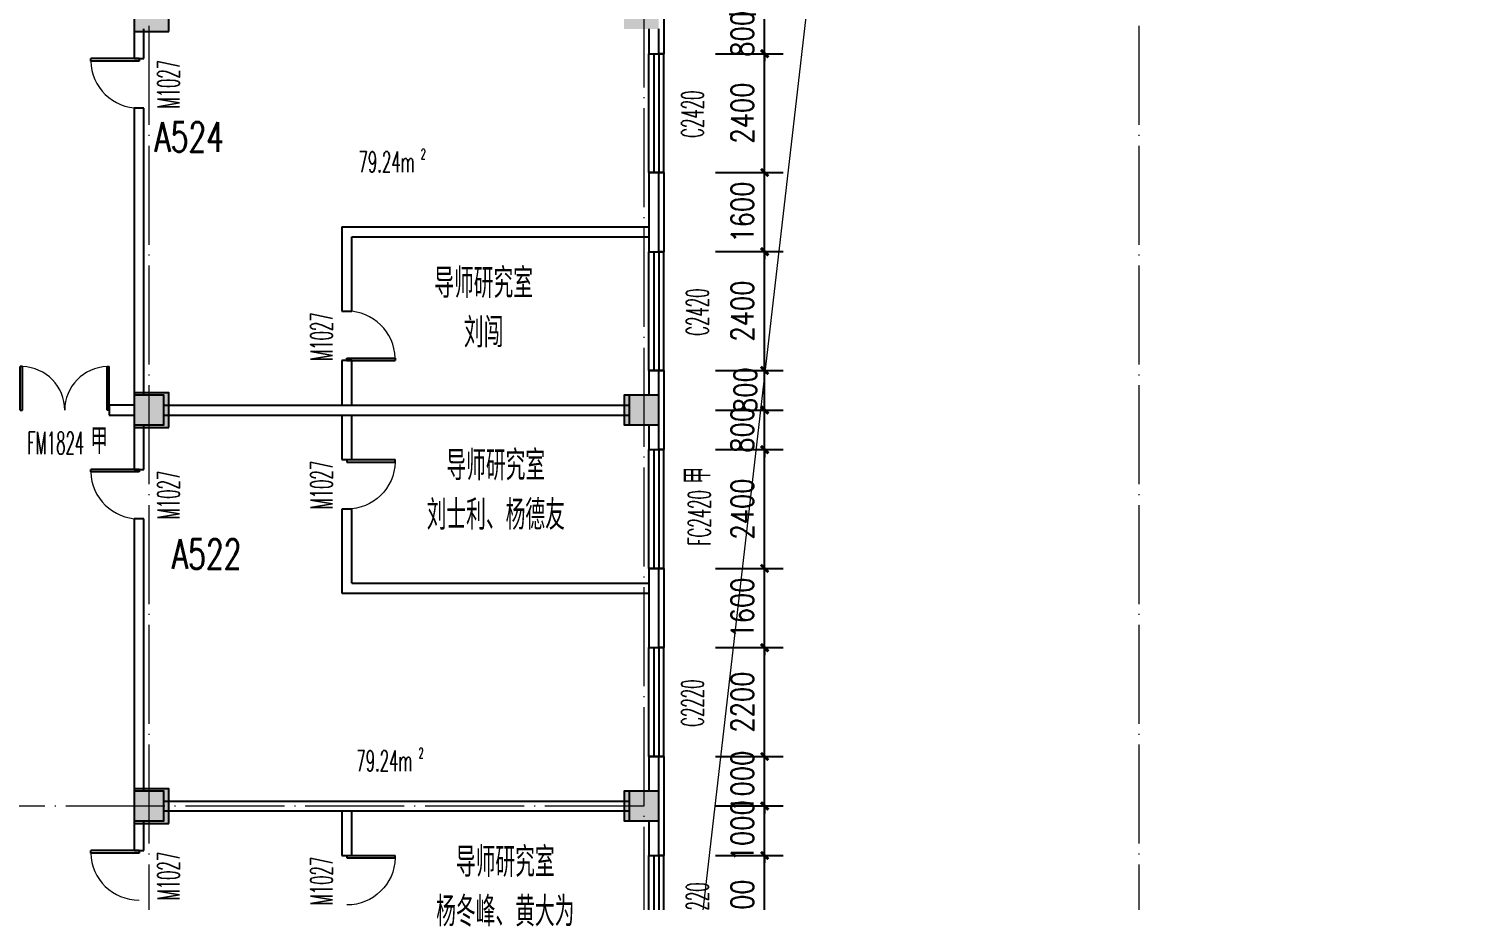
# Model space of a CAD drawing. Extents: x 1417642 to 3570900, y 124798 to 1191112.
# Drawn here: x 1454980 to 1484234, y 166933 to 184533 of the extents above; entities that cross this region are included whole.
import ezdxf

# ---------------------------------------------------------------- set-up
doc = ezdxf.new("R2010")
doc.units = 0
doc.header["$LTSCALE"] = 1000
doc.header["$MEASUREMENT"] = 0
doc.linetypes.add('DOTE', pattern=[2.42, 2, -0.2, 0.02, -0.2])
doc.layers.get('0').update_dxf_attribs({"linetype": 'CONTINUOUS'})
doc.layers.get('Defpoints').update_dxf_attribs({"linetype": 'CONTINUOUS'})
for name, color, linetype in [('colu', 2, 'CONTINUOUS'), ('COLUMN', 9, 'CONTINUOUS'), ('DOTE', 1, 'DOTE'), ('PUB_DIM', 3, 'CONTINUOUS'), ('PUB_HATCH', 8, 'CONTINUOUS'), ('PUB_TEXT', 40, 'CONTINUOUS'), ('SPACE', 7, 'CONTINUOUS'), ('STAIR', 2, 'CONTINUOUS'), ('SURFACE', 6, 'CONTINUOUS'), ('tiaozheng', 20, 'CONTINUOUS'), ('WALL', 4, 'CONTINUOUS'), ('WALL-MOVE', 6, 'CONTINUOUS'), ('WINDOW', 2, 'CONTINUOUS'), ('WINDOW_TEXT', 7, 'CONTINUOUS'), ('填充', 252, 'CONTINUOUS'), ('柱填充', 8, 'CONTINUOUS')]:
    doc.layers.add(name, color=color, linetype=linetype)
doc.styles.add('_TCH_SPACE', font='ROMANS', dxfattribs={"width": 0.7, "height": 5, "bigfont": 'Z'})
doc.styles.add('_TCH_WINDOW', font='ROMANS.shx', dxfattribs={"width": 0.7, "height": 400, "bigfont": 'Z.shx'})
doc.styles.add('DIM_FONT', font='SIMPLEX.shx', dxfattribs={"width": 0.8})
doc.styles.add('Z', font='ROMANS', dxfattribs={"width": 0.7, "bigfont": 'Z'})
doc.dimstyles.new('DIMN150', dxfattribs={"dimscale": 1.5, "dimtxt": 300, "dimasz": 100, "dimexe": 250, "dimexo": 300, "dimgap": 150, "dimtad": 1, "dimdec": 0, "dimzin": 0, "dimdsep": 46, "dimtxsty": 'DIM_FONT', "dimblk": 'ARCHTICK', "dimcen": 0.09, "dimdle": 1.5, "dimclrt": 7, "dimazin": 2, "dimtfac": 1, "dimtdec": 0, "dimtix": 1, "dimtmove": 2, "dimatfit": 3, "dimldrblk": 'ARCHTICK', "dimfxl": 1, "dimtolj": 1, "dimtzin": 0, "dimarcsym": 0})

# ---------------------------------------------------------------- blocks, each defined once
blk = doc.blocks.new('896')
at = {"layer": '柱填充'}
h = blk.add_hatch(color=256, dxfattribs=at)
h.paths.add_polyline_path([(1580873, 568265), (1580873, 568965), (1580273, 568965), (1580273, 568265)])
h.paths.add_polyline_path([(1572873, 568265), (1572873, 568965), (1572273, 568965), (1572273, 568265)])
h.paths.add_polyline_path([(1564873, 568265), (1564873, 568965), (1564273, 568965), (1564273, 568265)])
h.paths.add_polyline_path([(1556873, 568265), (1556873, 568965), (1556273, 568965), (1556273, 568265)])
h.paths.add_polyline_path([(1546873, 568265), (1546873, 568965), (1546273, 568965), (1546273, 568265)])
h.paths.add_polyline_path([(1536873, 568265), (1536873, 568965), (1536273, 568965), (1536273, 568265)])
h.paths.add_polyline_path([(1533273, 568265), (1533273, 568965), (1532673, 568965), (1532673, 568265)])
h.paths.add_polyline_path([(1523273, 568365), (1523273, 568965), (1522673, 568965), (1522673, 568365)])
h.paths.add_polyline_path([(1590123, 558965), (1589423, 558965), (1589423, 558365), (1590123, 558365)])
h.paths.add_polyline_path([(1580923, 558365), (1580923, 559065), (1580223, 559065), (1580223, 558365)])
h.paths.add_polyline_path([(1572923, 558365), (1572923, 559065), (1572223, 559065), (1572223, 558365)])
h.paths.add_polyline_path([(1564923, 558365), (1564923, 559065), (1564223, 559065), (1564223, 558365)])
h.paths.add_polyline_path([(1556923, 558365), (1556923, 559065), (1556223, 559065), (1556223, 558365)])
h.paths.add_polyline_path([(1546923, 558365), (1546923, 559065), (1546223, 559065), (1546223, 558365)])
h.paths.add_polyline_path([(1536873, 558365), (1536873, 558965), (1536273, 558965), (1536273, 558365)])
h.paths.add_polyline_path([(1533273, 558365), (1533273, 558965), (1532673, 558965), (1532673, 558365)])
h.paths.add_polyline_path([(1523372, 558965), (1522672, 558965), (1522672, 558365), (1523372, 558365)])
h.paths.add_polyline_path([(1590123, 554765), (1590123, 555365), (1589523, 555365), (1589523, 554765)])
h.paths.add_polyline_path([(1580873, 554765), (1580873, 555365), (1580273, 555365), (1580273, 554765)])
h.paths.add_polyline_path([(1572873, 554765), (1572873, 555365), (1572273, 555365), (1572273, 554765)])
h.paths.add_polyline_path([(1564873, 554765), (1564873, 555365), (1564273, 555365), (1564273, 554765)])
h.paths.add_polyline_path([(1556873, 554765), (1556873, 555365), (1556273, 555365), (1556273, 554765)])
h.paths.add_polyline_path([(1546873, 554765), (1546873, 555365), (1546273, 555365), (1546273, 554765)])
h.paths.add_polyline_path([(1536873, 554765), (1536873, 555365), (1536273, 555365), (1536273, 554765)])
h.paths.add_polyline_path([(1533273, 554765), (1533273, 555365), (1532673, 555365), (1532673, 554765)])
h.paths.add_polyline_path([(1523372, 555365), (1522672, 555365), (1522672, 554765), (1523372, 554765)])
h.paths.add_polyline_path([(1590123, 546765), (1590123, 547365), (1589523, 547365), (1589523, 546765)])
h.paths.add_polyline_path([(1580873, 546765), (1580873, 547365), (1580273, 547365), (1580273, 546765)])
h.paths.add_polyline_path([(1572873, 546765), (1572873, 547365), (1572273, 547365), (1572273, 546765)])
h.paths.add_polyline_path([(1564873, 546765), (1564873, 547365), (1564273, 547365), (1564273, 546765)])
h.paths.add_polyline_path([(1556873, 546765), (1556873, 547365), (1556273, 547365), (1556273, 546765)])
h.paths.add_polyline_path([(1546873, 546715), (1546873, 547415), (1546173, 547415), (1546173, 546715)])
h.paths.add_polyline_path([(1536973, 546715), (1536973, 547415), (1536273, 547415), (1536273, 546715)])
h.paths.add_polyline_path([(1533273, 546715), (1533273, 547415), (1532573, 547415), (1532573, 546715)])
h.paths.add_polyline_path([(1523372, 547365), (1522672, 547365), (1522672, 546765), (1523372, 546765)])
h.paths.add_polyline_path([(1546873, 539365), (1546173, 539365), (1546173, 538765), (1546873, 538765)])
h.paths.add_polyline_path([(1536973, 538715), (1536973, 539415), (1536273, 539415), (1536273, 538715)])
h.paths.add_polyline_path([(1533273, 538715), (1533273, 539415), (1532573, 539415), (1532573, 538715)])
h.paths.add_polyline_path([(1523372, 539365), (1522672, 539365), (1522672, 538765), (1523372, 538765)])
h.paths.add_polyline_path([(1546873, 531365), (1546173, 531365), (1546173, 530765), (1546873, 530765)])
h.paths.add_polyline_path([(1536973, 530715), (1536973, 531415), (1536273, 531415), (1536273, 530715)])
h.paths.add_polyline_path([(1533273, 530715), (1533273, 531415), (1532573, 531415), (1532573, 530715)])
h.paths.add_polyline_path([(1523372, 531365), (1522672, 531365), (1522672, 530765), (1523372, 530765)])
h.paths.add_polyline_path([(1546873, 523365), (1546173, 523365), (1546173, 522765), (1546873, 522765)])
h.paths.add_polyline_path([(1536973, 522715), (1536973, 523415), (1536273, 523415), (1536273, 522715)])
h.paths.add_polyline_path([(1533273, 522715), (1533273, 523415), (1532573, 523415), (1532573, 522715)])
h.paths.add_polyline_path([(1523372, 523365), (1522672, 523365), (1522672, 522765), (1523372, 522765)])
h.paths.add_polyline_path([(1546873, 515365), (1546173, 515365), (1546173, 514765), (1546873, 514765)])
h.paths.add_polyline_path([(1536973, 514715), (1536973, 515415), (1536273, 515415), (1536273, 514715)])
h.paths.add_polyline_path([(1533273, 514715), (1533273, 515415), (1532573, 515415), (1532573, 514715)])
h.paths.add_polyline_path([(1523372, 515365), (1522672, 515365), (1522672, 514765), (1523372, 514765)])
h.paths.add_polyline_path([(1546873, 507365), (1546173, 507365), (1546173, 506765), (1546873, 506765)])
h.paths.add_polyline_path([(1536973, 506715), (1536973, 507415), (1536273, 507415), (1536273, 506715)])
h.paths.add_polyline_path([(1533273, 506715), (1533273, 507415), (1532573, 507415), (1532573, 506715)])
h.paths.add_polyline_path([(1523372, 507365), (1522672, 507365), (1522672, 506765), (1523372, 506765)])
h.paths.add_polyline_path([(1546873, 499365), (1546173, 499365), (1546173, 498765), (1546873, 498765)])
h.paths.add_polyline_path([(1536973, 498715), (1536973, 499415), (1536273, 499415), (1536273, 498715)])
h.paths.add_polyline_path([(1533273, 498715), (1533273, 499415), (1532573, 499415), (1532573, 498715)])
h.paths.add_polyline_path([(1523372, 499365), (1522672, 499365), (1522672, 498765), (1523372, 498765)])
h.paths.add_polyline_path([(1546873, 490765), (1546873, 491365), (1546273, 491365), (1546273, 490765)])
h.paths.add_polyline_path([(1536873, 490765), (1536873, 491365), (1536273, 491365), (1536273, 490765)])
h.paths.add_polyline_path([(1533273, 490765), (1533273, 491365), (1532673, 491365), (1532673, 490765)])
h.paths.add_polyline_path([(1523273, 490765), (1523273, 491365), (1522673, 491365), (1522673, 490765)])
at = {"layer": 'colu'}
for points in [[(1536973, 514715), (1536973, 515415), (1536273, 515415), (1536273, 514715)], [(1536973, 506715), (1536973, 507415), (1536273, 507415), (1536273, 506715)], [(1546873, 507365), (1546173, 507365), (1546173, 506765), (1546873, 506765)], [(1536973, 498715), (1536973, 499415), (1536273, 499415), (1536273, 498715)], [(1546873, 499365), (1546173, 499365), (1546173, 498765), (1546873, 498765)]]:
    blk.add_lwpolyline(points, close=True, dxfattribs=at)
blk = doc.blocks.new('_ArchTick')
at = {"color": 0, "linetype": 'ByBlock', "const_width": 0.4}
blk.add_lwpolyline([(-0.5, -0.5), (0.5, 0.5)], dxfattribs=at)
blk = doc.blocks.new('*D571')
at = {"layer": 'Defpoints', "color": 0}
for p in [(1468402, 167833), (1469842, 167833), (1468402, 165633)]:
    blk.add_point(p, dxfattribs=at)
at = {"layer": 'PUB_DIM', "color": 0, "lineweight": -2}
for p, q in [((1468852, 167833), (1470217, 167833)), ((1469842, 165630), (1469842, 167835)), ((1468852, 165633), (1470217, 165633))]:
    blk.add_line(p, q, dxfattribs=at)
at = {"layer": 'PUB_DIM', "color": 0, "lineweight": -2, "xscale": 150, "yscale": 150, "zscale": 150}
for p, rotation in [((1469842, 167833), 90), ((1469842, 165633), 270)]:
    blk.add_blockref('_ArchTick', p, dxfattribs=dict(at, rotation=rotation))
at = {"layer": 'PUB_DIM', "color": 7, "insert": (1469392, 166733), "char_height": 450, "attachment_point": 5, "rotation": 90, "style": 'DIM_FONT'}
blk.add_mtext('\\A1;2200', dxfattribs=at)
blk = doc.blocks.new('*D572')
at = {"layer": 'Defpoints', "color": 0}
for p in [(1468402, 168833), (1469842, 168833), (1468402, 167833)]:
    blk.add_point(p, dxfattribs=at)
at = {"layer": 'PUB_DIM', "color": 0, "lineweight": -2}
for p, q in [((1468852, 168833), (1470217, 168833)), ((1469842, 168833), (1469842, 168983)), ((1469842, 167833), (1469842, 168833)), ((1468852, 167833), (1470217, 167833)), ((1469842, 167833), (1469842, 167683))]:
    blk.add_line(p, q, dxfattribs=at)
at = {"layer": 'PUB_DIM', "color": 0, "lineweight": -2, "xscale": 150, "yscale": 150, "zscale": 150}
for p, rotation in [((1469842, 168833), 270), ((1469842, 167833), 90)]:
    blk.add_blockref('_ArchTick', p, dxfattribs=dict(at, rotation=rotation))
at = {"layer": 'PUB_DIM', "color": 7, "insert": (1469392, 168333), "char_height": 450, "attachment_point": 5, "rotation": 90, "style": 'DIM_FONT'}
blk.add_mtext('\\A1;1000', dxfattribs=at)
blk = doc.blocks.new('*D573')
at = {"layer": 'Defpoints', "color": 0}
for p in [(1468402, 169833), (1469842, 169833), (1468402, 168833)]:
    blk.add_point(p, dxfattribs=at)
at = {"layer": 'PUB_DIM', "color": 0, "lineweight": -2}
for p, q in [((1469842, 169833), (1469842, 169983)), ((1468852, 169833), (1470217, 169833)), ((1469842, 168833), (1469842, 169833)), ((1468852, 168833), (1470217, 168833)), ((1469842, 168833), (1469842, 168683))]:
    blk.add_line(p, q, dxfattribs=at)
at = {"layer": 'PUB_DIM', "color": 0, "lineweight": -2, "xscale": 150, "yscale": 150, "zscale": 150}
for p, rotation in [((1469842, 169833), 270), ((1469842, 168833), 90)]:
    blk.add_blockref('_ArchTick', p, dxfattribs=dict(at, rotation=rotation))
at = {"layer": 'PUB_DIM', "color": 7, "insert": (1469392, 169333), "char_height": 450, "attachment_point": 5, "rotation": 90, "style": 'DIM_FONT'}
blk.add_mtext('\\A1;1000', dxfattribs=at)
blk = doc.blocks.new('*D574')
at = {"layer": 'Defpoints', "color": 0}
for p in [(1468402, 172033), (1469842, 172033), (1468402, 169833)]:
    blk.add_point(p, dxfattribs=at)
at = {"layer": 'PUB_DIM', "color": 0, "lineweight": -2}
for p, q in [((1468852, 172033), (1470217, 172033)), ((1469842, 169830), (1469842, 172035)), ((1468852, 169833), (1470217, 169833))]:
    blk.add_line(p, q, dxfattribs=at)
at = {"layer": 'PUB_DIM', "color": 0, "lineweight": -2, "xscale": 150, "yscale": 150, "zscale": 150}
for p, rotation in [((1469842, 172033), 90), ((1469842, 169833), 270)]:
    blk.add_blockref('_ArchTick', p, dxfattribs=dict(at, rotation=rotation))
at = {"layer": 'PUB_DIM', "color": 7, "insert": (1469392, 170933), "char_height": 450, "attachment_point": 5, "rotation": 90, "style": 'DIM_FONT'}
blk.add_mtext('\\A1;2200', dxfattribs=at)
blk = doc.blocks.new('*D575')
at = {"layer": 'Defpoints', "color": 0}
for p in [(1468402, 173633), (1469842, 173633), (1468402, 172033)]:
    blk.add_point(p, dxfattribs=at)
at = {"layer": 'PUB_DIM', "color": 0, "lineweight": -2}
for p, q in [((1469842, 173633), (1469842, 173783)), ((1468852, 173633), (1470217, 173633)), ((1469842, 172033), (1469842, 173633)), ((1468852, 172033), (1470217, 172033)), ((1469842, 172033), (1469842, 171883))]:
    blk.add_line(p, q, dxfattribs=at)
at = {"layer": 'PUB_DIM', "color": 0, "lineweight": -2, "xscale": 150, "yscale": 150, "zscale": 150}
for p, rotation in [((1469842, 173633), 270), ((1469842, 172033), 90)]:
    blk.add_blockref('_ArchTick', p, dxfattribs=dict(at, rotation=rotation))
at = {"layer": 'PUB_DIM', "color": 7, "insert": (1469392, 172833), "char_height": 450, "attachment_point": 5, "rotation": 90, "style": 'DIM_FONT'}
blk.add_mtext('\\A1;1600', dxfattribs=at)
blk = doc.blocks.new('*D576')
at = {"layer": 'Defpoints', "color": 0}
for p in [(1468402, 176033), (1469842, 176033), (1468402, 173633)]:
    blk.add_point(p, dxfattribs=at)
at = {"layer": 'PUB_DIM', "color": 0, "lineweight": -2}
for p, q in [((1468852, 176033), (1470217, 176033)), ((1469842, 173630), (1469842, 176035)), ((1468852, 173633), (1470217, 173633))]:
    blk.add_line(p, q, dxfattribs=at)
at = {"layer": 'PUB_DIM', "color": 0, "lineweight": -2, "xscale": 150, "yscale": 150, "zscale": 150}
for p, rotation in [((1469842, 176033), 90), ((1469842, 173633), 270)]:
    blk.add_blockref('_ArchTick', p, dxfattribs=dict(at, rotation=rotation))
at = {"layer": 'PUB_DIM', "color": 7, "insert": (1469392, 174833), "char_height": 450, "attachment_point": 5, "rotation": 90, "style": 'DIM_FONT'}
blk.add_mtext('\\A1;2400', dxfattribs=at)
blk = doc.blocks.new('*D577')
at = {"layer": 'Defpoints', "color": 0}
for p in [(1468402, 176833), (1469842, 176833), (1468402, 176033)]:
    blk.add_point(p, dxfattribs=at)
at = {"layer": 'PUB_DIM', "color": 0, "lineweight": -2}
for p, q in [((1468852, 176833), (1470217, 176833)), ((1469842, 176833), (1469842, 176983)), ((1469842, 176033), (1469842, 176833)), ((1468852, 176033), (1470217, 176033)), ((1469842, 176033), (1469842, 175883))]:
    blk.add_line(p, q, dxfattribs=at)
at = {"layer": 'PUB_DIM', "color": 0, "lineweight": -2, "xscale": 150, "yscale": 150, "zscale": 150}
for p, rotation in [((1469842, 176833), 270), ((1469842, 176033), 90)]:
    blk.add_blockref('_ArchTick', p, dxfattribs=dict(at, rotation=rotation))
at = {"layer": 'PUB_DIM', "color": 7, "insert": (1469392, 176433), "char_height": 450, "attachment_point": 5, "rotation": 90, "style": 'DIM_FONT'}
blk.add_mtext('\\A1;800', dxfattribs=at)
blk = doc.blocks.new('*D578')
at = {"layer": 'Defpoints', "color": 0}
for p in [(1468402, 177633), (1469842, 177633), (1468402, 176833)]:
    blk.add_point(p, dxfattribs=at)
at = {"layer": 'PUB_DIM', "color": 0, "lineweight": -2}
for p, q in [((1468852, 177633), (1470217, 177633)), ((1469842, 176830), (1469842, 177635)), ((1468852, 176833), (1470217, 176833))]:
    blk.add_line(p, q, dxfattribs=at)
at = {"layer": 'PUB_DIM', "color": 0, "lineweight": -2, "xscale": 150, "yscale": 150, "zscale": 150}
for p, rotation in [((1469842, 177633), 90), ((1469842, 176833), 270)]:
    blk.add_blockref('_ArchTick', p, dxfattribs=dict(at, rotation=rotation))
at = {"layer": 'PUB_DIM', "color": 7, "insert": (1469453, 177233), "char_height": 450, "attachment_point": 5, "rotation": 90, "style": 'DIM_FONT'}
blk.add_mtext('\\A1;800', dxfattribs=at)
blk = doc.blocks.new('*D579')
at = {"layer": 'Defpoints', "color": 0}
for p in [(1468402, 180033), (1469842, 180033), (1468402, 177633)]:
    blk.add_point(p, dxfattribs=at)
at = {"layer": 'PUB_DIM', "color": 0, "lineweight": -2}
for p, q in [((1468852, 180033), (1470217, 180033)), ((1469842, 177630), (1469842, 180035)), ((1468852, 177633), (1470217, 177633))]:
    blk.add_line(p, q, dxfattribs=at)
at = {"layer": 'PUB_DIM', "color": 0, "lineweight": -2, "xscale": 150, "yscale": 150, "zscale": 150}
for p, rotation in [((1469842, 180033), 90), ((1469842, 177633), 270)]:
    blk.add_blockref('_ArchTick', p, dxfattribs=dict(at, rotation=rotation))
at = {"layer": 'PUB_DIM', "color": 7, "insert": (1469392, 178833), "char_height": 450, "attachment_point": 5, "rotation": 90, "style": 'DIM_FONT'}
blk.add_mtext('\\A1;2400', dxfattribs=at)
blk = doc.blocks.new('*D580')
at = {"layer": 'Defpoints', "color": 0}
for p in [(1468402, 181633), (1469842, 181633), (1468402, 180033)]:
    blk.add_point(p, dxfattribs=at)
at = {"layer": 'PUB_DIM', "color": 0, "lineweight": -2}
for p, q in [((1469842, 181633), (1469842, 181783)), ((1468852, 181633), (1470217, 181633)), ((1469842, 180033), (1469842, 181633)), ((1468852, 180033), (1470217, 180033)), ((1469842, 180033), (1469842, 179883))]:
    blk.add_line(p, q, dxfattribs=at)
at = {"layer": 'PUB_DIM', "color": 0, "lineweight": -2, "xscale": 150, "yscale": 150, "zscale": 150}
for p, rotation in [((1469842, 181633), 270), ((1469842, 180033), 90)]:
    blk.add_blockref('_ArchTick', p, dxfattribs=dict(at, rotation=rotation))
at = {"layer": 'PUB_DIM', "color": 7, "insert": (1469392, 180833), "char_height": 450, "attachment_point": 5, "rotation": 90, "style": 'DIM_FONT'}
blk.add_mtext('\\A1;1600', dxfattribs=at)
blk = doc.blocks.new('*D581')
at = {"layer": 'Defpoints', "color": 0}
for p in [(1468402, 184033), (1469842, 184033), (1468402, 181633)]:
    blk.add_point(p, dxfattribs=at)
at = {"layer": 'PUB_DIM', "color": 0, "lineweight": -2}
for p, q in [((1468852, 184033), (1470217, 184033)), ((1469842, 181630), (1469842, 184035)), ((1468852, 181633), (1470217, 181633))]:
    blk.add_line(p, q, dxfattribs=at)
at = {"layer": 'PUB_DIM', "color": 0, "lineweight": -2, "xscale": 150, "yscale": 150, "zscale": 150}
for p, rotation in [((1469842, 184033), 90), ((1469842, 181633), 270)]:
    blk.add_blockref('_ArchTick', p, dxfattribs=dict(at, rotation=rotation))
at = {"layer": 'PUB_DIM', "color": 7, "insert": (1469392, 182833), "char_height": 450, "attachment_point": 5, "rotation": 90, "style": 'DIM_FONT'}
blk.add_mtext('\\A1;2400', dxfattribs=at)
blk = doc.blocks.new('*D582')
at = {"layer": 'Defpoints', "color": 0}
for p in [(1468402, 184833), (1469842, 184833), (1468402, 184033)]:
    blk.add_point(p, dxfattribs=at)
at = {"layer": 'PUB_DIM', "color": 0, "lineweight": -2}
for p, q in [((1469842, 184833), (1469842, 184983)), ((1468852, 184833), (1470217, 184833)), ((1469842, 184033), (1469842, 184833)), ((1468852, 184033), (1470217, 184033)), ((1469842, 184033), (1469842, 183883))]:
    blk.add_line(p, q, dxfattribs=at)
at = {"layer": 'PUB_DIM', "color": 0, "lineweight": -2, "xscale": 150, "yscale": 150, "zscale": 150}
for p, rotation in [((1469842, 184833), 270), ((1469842, 184033), 90)]:
    blk.add_blockref('_ArchTick', p, dxfattribs=dict(at, rotation=rotation))
at = {"layer": 'PUB_DIM', "color": 7, "insert": (1469392, 184433), "char_height": 450, "attachment_point": 5, "rotation": 90, "style": 'DIM_FONT'}
blk.add_mtext('\\A1;800', dxfattribs=at)
blk = doc.blocks.new('_FZH')
blk.add_lwpolyline([(-0.5, -0.5), (0.5, -0.5), (0.5, 0.5), (-0.5, 0.5)], close=True)
at = {"layer": 'PUB_HATCH'}
blk.add_solid([(-0.5, -0.5), (0.5, -0.5), (-0.5, 0.5), (0.5, 0.5)], dxfattribs=at)
blk = doc.blocks.new('$TCHSYS$WIN2D')
for p, q in [((-0.5, 0.5), (0.5, 0.5)), ((-0.5, 0.5), (-0.5, -0.5)), ((0.5, 0.5), (0.5, -0.5)), ((0.5, 0.167), (-0.5, 0.167)), ((0.5, -0.167), (-0.5, -0.167)), ((-0.5, -0.5), (0.5, -0.5))]:
    blk.add_line(p, q)
blk = doc.blocks.new('$DorLib2D$00000001')
for p, q in [((0.45, 0.975), (0.5, 0.975)), ((0.45, 0), (0.45, 0.975)), ((0.5, 0), (0.5, 0.975)), ((0.5, 0), (0.45, 0))]:
    blk.add_line(p, q)
at = {"lineweight": 13}
blk.add_arc((0.475, 0), 0.975, 91.4693, 180, dxfattribs=at)
blk = doc.blocks.new('$DorLib2D$00000002')
for p, q in [((-0.5, 0), (-0.5, 0.4875)), ((-0.475, 0.4875), (-0.5, 0.4875)), ((-0.475, 0), (-0.475, 0.4875)), ((0.475, 0), (0.475, 0.4875)), ((0.475, 0.4875), (0.5, 0.4875)), ((0.5, 0), (0.5, 0.4875)), ((-0.5, 0), (-0.475, 0)), ((0.5, 0), (0.475, 0))]:
    blk.add_line(p, q)
at = {"lineweight": 13}
for centre, start, end in [((-0.4875, 0), 0, 88.53072), ((0.4875, 0), 91.46928, 180)]:
    blk.add_arc(centre, 0.4875, start, end, dxfattribs=at)

msp = doc.modelspace()

# ---------------------------------------------------------------- linework, layer by layer
at = {"layer": 'DOTE', "lineweight": 0}
for points in [[(1467403.1, 243432.7), (1467403.1, 132632.2)], [(1457403.1, 242672.6), (1457403.1, 132632.2)], [(1477403.1, 242672.6), (1477403.1, 132632.2)], [(1467403.1, 168832.7), (1432076.7, 168832.7)]]:
    msp.add_lwpolyline(points, dxfattribs=at)
at = {"layer": 'STAIR', "lineweight": 0}
msp.add_lwpolyline([(1467803.6, 159832.7), (1473358.8, 208032.7), (1511003.1, 216432.7)], dxfattribs=at)
at = {"layer": 'SURFACE'}
for p, q in [((1467803.1, 184832.7), (1467803.1, 184032.7)), ((1467803.1, 184032.7), (1467703.1, 184032.7)), ((1467803.1, 181632.7), (1467703.1, 181632.7)), ((1467803.1, 181632.7), (1467803.1, 180432.7)), ((1467803.1, 180432.7), (1467803.1, 180032.7)), ((1467803.1, 180032.7), (1467703.1, 180032.7)), ((1467803.1, 177632.7), (1467703.1, 177632.7)), ((1467803.1, 177632.7), (1467803.1, 176832.7)), ((1467803.1, 176832.7), (1467803.1, 176032.7)), ((1467803.1, 176032.7), (1467703.1, 176032.7)), ((1467803.1, 173632.7), (1467703.1, 173632.7)), ((1467803.1, 173632.7), (1467803.1, 173232.7)), ((1467803.1, 173232.7), (1467803.1, 172032.7)), ((1467803.1, 172032.7), (1467703.1, 172032.7)), ((1467803.1, 169832.7), (1467703.1, 169832.7)), ((1467803.1, 169832.7), (1467803.1, 168832.7)), ((1467803.1, 168832.7), (1467803.1, 167832.7)), ((1467803.1, 167832.7), (1467703.1, 167832.7))]:
    msp.add_line(p, q, dxfattribs=at)
at = {"layer": 'WALL'}
for p, q in [((1457103.1, 184532.7), (1457103.1, 183932.7)), ((1457303.1, 183932.7), (1457303.1, 184532.7)), ((1467503.1, 184532.7), (1467503.1, 184032.7)), ((1467703.1, 184032.7), (1467703.1, 184532.7)), ((1467503.1, 184032.7), (1467703.1, 184032.7)), ((1457103.1, 183932.7), (1457303.1, 183932.7)), ((1457303.1, 182932.7), (1457103.1, 182932.7)), ((1457103.1, 182932.7), (1457103.1, 177132.7)), ((1457303.1, 177132.7), (1457303.1, 182932.7)), ((1467703.1, 181632.7), (1467503.1, 181632.7)), ((1467503.1, 181632.7), (1467503.1, 180432.7)), ((1467703.1, 180432.7), (1467703.1, 181632.7)), ((1467503.1, 180432.7), (1467503.1, 180032.7)), ((1467703.1, 180032.7), (1467703.1, 180432.7)), ((1467503.1, 180032.7), (1467703.1, 180032.7)), ((1467703.1, 177632.7), (1467503.1, 177632.7)), ((1467503.1, 177632.7), (1467503.1, 177132.7)), ((1467703.1, 177132.7), (1467703.1, 177632.7)), ((1457103.1, 176932.7), (1456603.1, 176932.7)), ((1456603.1, 176932.7), (1456603.1, 176732.7)), ((1456603.1, 176732.7), (1457103.1, 176732.7)), ((1457703.1, 176932.7), (1461403.1, 176932.7)), ((1457703.1, 176732.7), (1461403.1, 176732.7)), ((1461403.1, 176932.7), (1467103.1, 176932.7)), ((1461403.1, 176732.7), (1467103.1, 176732.7)), ((1457103.1, 176532.7), (1457103.1, 175632.7)), ((1457303.1, 175632.7), (1457303.1, 176532.7)), ((1467503.1, 176532.7), (1467503.1, 176032.7)), ((1467703.1, 176032.7), (1467703.1, 176532.7)), ((1467503.1, 176032.7), (1467703.1, 176032.7)), ((1457103.1, 175632.7), (1457303.1, 175632.7)), ((1457303.1, 174632.7), (1457103.1, 174632.7)), ((1457103.1, 174632.7), (1457103.1, 169132.7)), ((1457303.1, 169132.7), (1457303.1, 174632.7)), ((1467703.1, 173632.7), (1467503.1, 173632.7)), ((1467503.1, 173632.7), (1467503.1, 173232.7)), ((1467703.1, 173232.7), (1467703.1, 173632.7)), ((1467503.1, 173232.7), (1467503.1, 172032.7)), ((1467703.1, 172032.7), (1467703.1, 173232.7)), ((1467503.1, 172032.7), (1467703.1, 172032.7)), ((1467703.1, 169832.7), (1467503.1, 169832.7)), ((1467503.1, 169832.7), (1467503.1, 169132.7)), ((1467703.1, 169132.7), (1467703.1, 169832.7)), ((1457703.1, 168932.7), (1461403.1, 168932.7)), ((1461403.1, 168932.7), (1467103.1, 168932.7)), ((1457103.1, 168532.7), (1457103.1, 167932.7)), ((1457303.1, 167932.7), (1457303.1, 168532.7)), ((1457703.1, 168732.7), (1461403.1, 168732.7)), ((1461403.1, 168732.7), (1467103.1, 168732.7)), ((1467503.1, 168532.7), (1467503.1, 167832.7)), ((1467703.1, 167832.7), (1467703.1, 168532.7)), ((1457103.1, 167932.7), (1457303.1, 167932.7)), ((1467503.1, 167832.7), (1467703.1, 167832.7))]:
    msp.add_line(p, q, dxfattribs=at)
at = {"layer": 'WALL-MOVE'}
for p, q in [((1461303.1, 180532.7), (1461303.1, 178832.7)), ((1461303.1, 180532.7), (1467503.1, 180532.7)), ((1461503.1, 178832.7), (1461503.1, 180332.7)), ((1461503.1, 180332.7), (1467503.1, 180332.7)), ((1461303.1, 178832.7), (1461503.1, 178832.7)), ((1461503.1, 177832.7), (1461303.1, 177832.7)), ((1461303.1, 177832.7), (1461303.1, 176932.7)), ((1461503.1, 176932.7), (1461503.1, 177832.7)), ((1461303.1, 176732.7), (1461303.1, 175832.7)), ((1461503.1, 175832.7), (1461503.1, 176732.7)), ((1461303.1, 175832.7), (1461503.1, 175832.7)), ((1461503.1, 174832.7), (1461303.1, 174832.7)), ((1461303.1, 174832.7), (1461303.1, 173132.7)), ((1461503.1, 173332.7), (1461503.1, 174832.7)), ((1461503.1, 173332.7), (1467503.1, 173332.7)), ((1461303.1, 173132.7), (1467503.1, 173132.7)), ((1461303.1, 168732.7), (1461303.1, 167832.7)), ((1461503.1, 167832.7), (1461503.1, 168732.7)), ((1461303.1, 167832.7), (1461503.1, 167832.7))]:
    msp.add_line(p, q, dxfattribs=at)

# ---------------------------------------------------------------- block references
at = {"layer": 'COLUMN', "lineweight": 0, "xscale": 600, "yscale": 600, "zscale": 600}
for p in [(1457403.1, 176832.7), (1467403.1, 176832.7), (1457403.1, 168832.7), (1467403.1, 168832.7)]:
    msp.add_blockref('_FZH', p, dxfattribs=at)
at = {"layer": 'tiaozheng'}
msp.add_blockref('896', (-79169.7, -330232.4), dxfattribs=at)
at = {"layer": 'WINDOW', "color": 2}
ref = msp.add_blockref('$TCHSYS$WIN2D', (1467653.1, 182832.7), dxfattribs=dict(at, xscale=-2400, yscale=-300, zscale=-2400, rotation=270))
ref.add_attrib('A', 'C2420', (1468606, 182334), dxfattribs={"layer": 'WINDOW_TEXT', "color": 2, "height": 446.25, "rotation": 90, "style": '_TCH_WINDOW', "width": 0.494118})
at = {"layer": 'WINDOW', "lineweight": 0}
ref = msp.add_blockref('$DorLib2D$00000001', (1457203.1, 183432.7), dxfattribs=dict(at, xscale=1000, yscale=1000, zscale=1000, rotation=90))
ref.add_attrib('A', 'M1027', (1458019.9, 182923.5), dxfattribs={"layer": 'WINDOW_TEXT', "lineweight": 0, "height": 446.25, "rotation": 90, "style": '_TCH_WINDOW', "width": 0.494118})
at = {"layer": 'WINDOW', "color": 2}
ref = msp.add_blockref('$TCHSYS$WIN2D', (1467653.1, 178832.7), dxfattribs=dict(at, xscale=-2400, yscale=-300, zscale=-2400, rotation=270))
ref.add_attrib('A', 'C2420', (1468706, 178334), dxfattribs={"layer": 'WINDOW_TEXT', "color": 2, "height": 446.25, "rotation": 90, "style": '_TCH_WINDOW', "width": 0.494118})
at = {"layer": 'WINDOW', "lineweight": 0}
ref = msp.add_blockref('$DorLib2D$00000001', (1461403.1, 178332.7), dxfattribs=dict(at, xscale=-1000, yscale=-1000, zscale=-1000, rotation=90))
ref.add_attrib('A', 'M1027', (1461113.7, 177823.5), dxfattribs={"layer": 'WINDOW_TEXT', "lineweight": 0, "height": 446.25, "rotation": 90, "style": '_TCH_WINDOW', "width": 0.494118})
at = {"layer": 'WINDOW', "lineweight": 0, "xscale": -1800, "yscale": -1800, "zscale": -1800, "rotation": 180}
msp.add_blockref('$DorLib2D$00000002', (1455703.1, 176832.7), dxfattribs=at)
at = {"layer": 'WINDOW', "lineweight": 0}
ref = msp.add_blockref('$DorLib2D$00000001', (1461403.1, 175332.7), dxfattribs=dict(at, xscale=-1000, yscale=1000, zscale=-1000, rotation=270))
ref.add_attrib('A', 'M1027', (1461113.7, 174823.5), dxfattribs={"layer": 'WINDOW_TEXT', "lineweight": 0, "height": 446.25, "rotation": 90, "style": '_TCH_WINDOW', "width": 0.494118})
at = {"layer": 'WINDOW', "color": 2, "xscale": -2400, "yscale": -300, "zscale": -2400, "rotation": 270}
msp.add_blockref('$TCHSYS$WIN2D', (1467653.1, 174832.7), dxfattribs=at)
at = {"layer": 'WINDOW', "lineweight": 0}
ref = msp.add_blockref('$DorLib2D$00000001', (1457203.1, 175132.7), dxfattribs=dict(at, xscale=1000, yscale=1000, zscale=1000, rotation=90))
ref.add_attrib('A', 'M1027', (1458019.9, 174623.5), dxfattribs={"layer": 'WINDOW_TEXT', "lineweight": 0, "height": 446.25, "rotation": 90, "style": '_TCH_WINDOW', "width": 0.494118})
at = {"layer": 'WINDOW', "color": 2}
ref = msp.add_blockref('$TCHSYS$WIN2D', (1467653.1, 170932.7), dxfattribs=dict(at, xscale=-2200, yscale=-300, zscale=-2200, rotation=270))
ref.add_attrib('A', 'C2220', (1468606, 170434), dxfattribs={"layer": 'WINDOW_TEXT', "color": 2, "height": 446.25, "rotation": 90, "style": '_TCH_WINDOW', "width": 0.494118})
at = {"layer": 'WINDOW', "lineweight": 0}
ref = msp.add_blockref('$DorLib2D$00000001', (1457203.1, 167432.7), dxfattribs=dict(at, xscale=1000, yscale=1000, zscale=1000, rotation=90))
ref.add_attrib('A', 'M1027', (1458019.9, 166923.5), dxfattribs={"layer": 'WINDOW_TEXT', "lineweight": 0, "height": 446.25, "rotation": 90, "style": '_TCH_WINDOW', "width": 0.494118})
ref = msp.add_blockref('$DorLib2D$00000001', (1461403.1, 167332.7), dxfattribs=dict(at, xscale=-1000, yscale=1000, zscale=-1000, rotation=270))
ref.add_attrib('A', 'M1027', (1461113.7, 166823.5), dxfattribs={"layer": 'WINDOW_TEXT', "lineweight": 0, "height": 446.25, "rotation": 90, "style": '_TCH_WINDOW', "width": 0.494118})
at = {"layer": 'WINDOW', "color": 2}
ref = msp.add_blockref('$TCHSYS$WIN2D', (1467653.1, 166732.7), dxfattribs=dict(at, xscale=-2200, yscale=-300, zscale=-2200, rotation=270))
ref.add_attrib('A', 'C2220', (1468706, 166334), dxfattribs={"layer": 'WINDOW_TEXT', "color": 2, "height": 446.25, "rotation": 90, "style": '_TCH_WINDOW', "width": 0.494118})

# ---------------------------------------------------------------- texts
at = {"layer": 'PUB_TEXT', "color": 1, "lineweight": 60, "style": 'Z', "width": 0.7}
for s, p in [('A524', (1457517.8, 182052.4)), ('A522', (1457870.7, 173621.5))]:
    msp.add_text(s, height=600, dxfattribs=at).set_placement(p)
at = {"layer": 'SPACE', "style": '_TCH_SPACE', "width": 0.525}
for s, height, p in [('79.24m', 420, (1461638.4, 181638.3)), ('2', 210, (1462898.4, 181900.8)), ('2', 210, (1462854, 169798.7)), ('79.24m', 420, (1461594, 169536.2))]:
    msp.add_text(s, height=height, dxfattribs=at).set_placement(p)
at = {"layer": 'WINDOW_TEXT', "style": '_TCH_WINDOW'}
for s, height, width, p in [('甲', 525, 0.7, (1456224.9, 175943.2)), ('FM1824', 446.25, 0.494118, (1454943.9, 175943.2))]:
    msp.add_text(s, height=height, dxfattribs=dict(at, width=width)).set_placement(p)
at = {"layer": 'WINDOW_TEXT', "color": 2, "style": '_TCH_WINDOW'}
for s, height, width, p in [('甲', 525, 0.7, (1468745.4, 175338.8)), ('FC2420', 446.25, 0.494118, (1468745.4, 174089.3))]:
    msp.add_text(s, height=height, rotation=90, dxfattribs=dict(at, width=width)).set_placement(p)
at = {"layer": '填充', "char_height": 600, "attachment_point": 2, "style": '_TCH_WINDOW'}
for s, insert, width in [('{\\C3;导师研究室\\P刘闯}', (1464165.2, 179697.5), 2747.49), ('{\\C2;导师研究室\\P刘士利、杨德友}', (1464410.2, 176013.9), 3225.316), ('{\\C2;导师研究室\\P杨冬峰、黄大为}', (1464602.9, 168000.1), 2986.403)]:
    msp.add_mtext(s, dxfattribs=dict(at, insert=insert, width=width))

# ---------------------------------------------------------------- dimensions: what is measured, and where the dimension line sits
at = {"layer": 'PUB_DIM'}
for p1, p2, picture, middle in [((1468401.9, 184032.7), (1468401.9, 184832.7), '*D582', (1469391.9, 184432.7)), ((1468401.9, 181632.7), (1468401.9, 184032.7), '*D581', (1469391.9, 182832.7)), ((1468401.9, 180032.7), (1468401.9, 181632.7), '*D580', (1469391.9, 180832.7)), ((1468401.9, 177632.7), (1468401.9, 180032.7), '*D579', (1469391.9, 178832.7)), ((1468401.9, 176032.7), (1468401.9, 176832.7), '*D577', (1469391.9, 176432.7)), ((1468401.9, 173632.7), (1468401.9, 176032.7), '*D576', (1469391.9, 174832.7)), ((1468401.9, 172032.7), (1468401.9, 173632.7), '*D575', (1469391.9, 172832.7)), ((1468401.9, 169832.7), (1468401.9, 172032.7), '*D574', (1469391.9, 170932.7)), ((1468401.9, 168832.7), (1468401.9, 169832.7), '*D573', (1469391.9, 169332.7)), ((1468401.9, 167832.7), (1468401.9, 168832.7), '*D572', (1469391.9, 168332.7)), ((1468401.9, 165632.7), (1468401.9, 167832.7), '*D571', (1469391.9, 166732.7))]:
    dim = msp.add_aligned_dim(p1=p1, p2=p2, distance=-1440, dimstyle='DIMN150', dxfattribs=at)
    dim.commit()
    dim.dimension.update_dxf_attribs({"geometry": picture, "text_midpoint": middle})
dim = msp.add_linear_dim(base=(1469841.9, 177632.7), p1=(1468401.9, 176832.7), p2=(1468401.9, 177632.7), angle=90, dimstyle='DIMN150', dxfattribs=at)
dim.commit()
dim.dimension.update_dxf_attribs({"geometry": '*D578', "text_midpoint": (1469452.8, 177232.7), "dimtype": 129})

doc.saveas('drawing.dxf')
